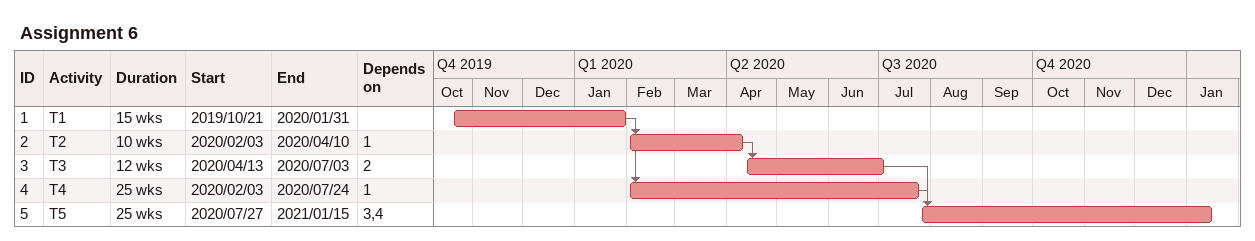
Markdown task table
Assignment 6

| ID | Task | Duration | Start | Finish | Predecessors |
|---|---|---|---|---|---|
| 1 | T1 | 15w | 2019-10-21 | 2020-01-31 |  |
| 2 | T2 | 10w | 2020-02-03 | 2020-04-10 | 1 |
| 3 | T3 | 12w | 2020-04-13 | 2020-07-03 | 2 |
| 4 | T4 | 25w | 2020-02-03 | 2020-07-24 | 1 |
| 5 | T5 | 25w | 2020-07-27 | 2021-01-15 | 3, 4 |
